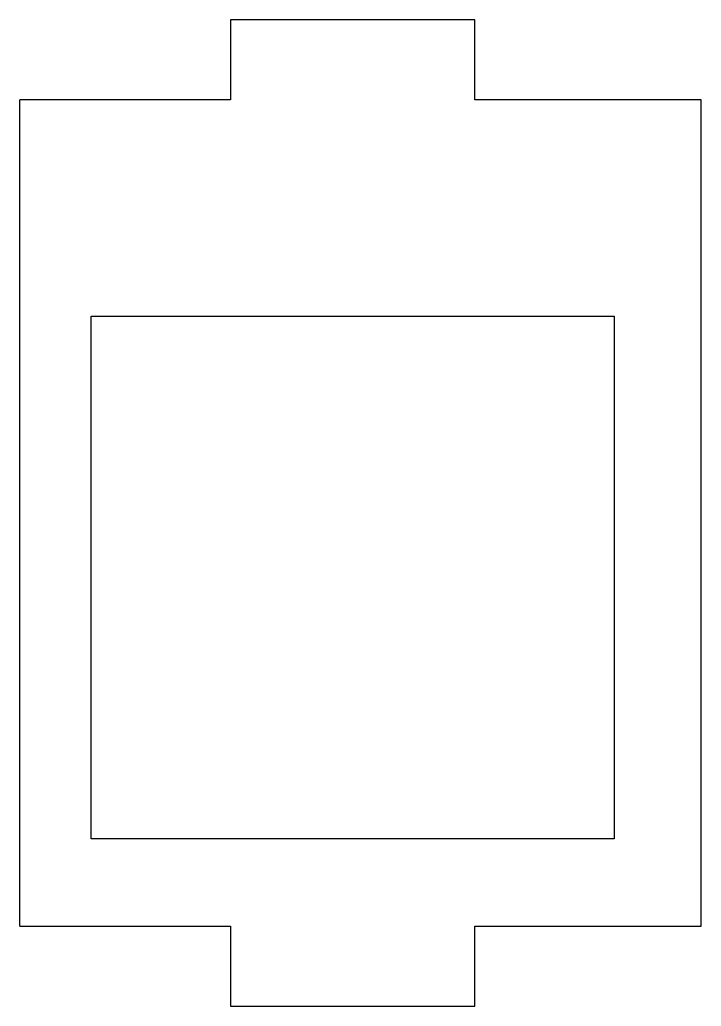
# Model space of a CAD drawing. Header units: millimetres. Extents: x 1 to 302, y 0 to 564.
# Drawn here: x 282.36 to 301.91, y 535.45 to 563.75 of the extents above; entities outside this region: 2.
import ezdxf

# ---------------------------------------------------------------- set-up
doc = ezdxf.new("R2010")
doc.units = ezdxf.units.MM
doc.styles.add('SLDTEXTSTYLE0', font='TXT', dxfattribs={"width": 0.7})

msp = doc.modelspace()

# ---------------------------------------------------------------- linework, layer by layer
at = {"color": 7, "linetype": 'Continuous', "lineweight": 25}
for p, q in [((288.415, 563.748), (288.415, 561.448)), ((295.415, 563.748), (288.415, 563.748)), ((295.415, 561.448), (295.415, 563.748)), ((282.365, 537.748), (282.365, 561.448)), ((288.415, 561.448), (282.365, 561.448)), ((301.915, 561.448), (295.415, 561.448)), ((301.915, 537.748), (301.915, 561.448)), ((284.415, 555.248), (299.415, 555.248)), ((284.415, 540.248), (284.415, 555.248)), ((299.415, 555.248), (299.415, 540.248)), ((299.415, 540.248), (284.415, 540.248)), ((282.365, 537.748), (288.415, 537.748)), ((288.415, 537.748), (288.415, 535.448)), ((295.415, 535.448), (295.415, 537.748)), ((295.415, 537.748), (301.915, 537.748)), ((288.415, 535.448), (295.415, 535.448))]:
    msp.add_line(p, q, dxfattribs=at)

# ---------------------------------------------------------------- texts
at = {"color": 7, "linetype": 'Continuous', "char_height": 14.5493, "attachment_point": 1, "style": 'SLDTEXTSTYLE0'}
for s, insert in [('SOLIDWORKS Educational Product.', (0, 40.579)), ('For Instructional Use Only.', (0, 18.755))]:
    msp.add_mtext(s, dxfattribs=dict(at, insert=insert))

doc.saveas('drawing.dxf')
